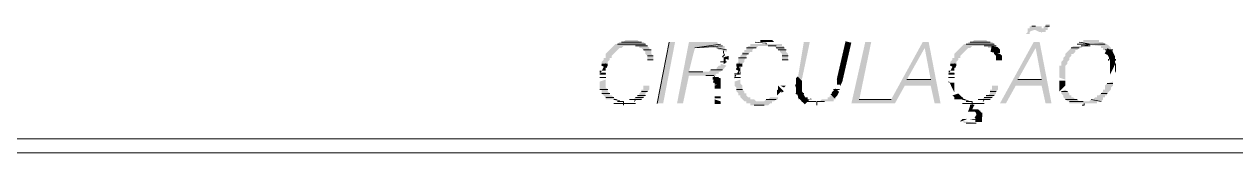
# Model space of a CAD drawing. Header units: millimetres. Extents: x 182 to 575, y -105 to 95.
# Drawn here: x 293.483 to 296.394, y 69.706 to 70.016 of the extents above; entities that cross this region are included whole.
import ezdxf

# ---------------------------------------------------------------- set-up
doc = ezdxf.new("R2010")
doc.units = ezdxf.units.MM
doc.header["$MEASUREMENT"] = 0
doc.layers.add('PDF_Geometry', color=7, linetype='Continuous')
doc.layers.add('PDF_Solid Fills', color=7, linetype='Continuous')

msp = doc.modelspace()

# ---------------------------------------------------------------- hatches: boundary and pattern name
at = {"layer": 'PDF_Solid Fills', "transparency": 33554559}
for points in [[(295.8945, 69.9967), (295.8897, 69.992), (295.8993, 69.992), (295.8993, 69.9967), (295.9016, 69.9991), (295.9088, 70.0015), (295.9135, 70.0015), (295.9231, 69.9967), (295.9373, 69.9967), (295.9373, 70.0015), (295.9421, 70.0015), (295.9421, 70.0062), (295.9469, 70.011), (295.9469, 70.0158), (295.9373, 70.0158), (295.9373, 70.011), (295.9326, 70.011), (295.9326, 70.0062), (295.9278, 70.0062), (295.9278, 70.011), (295.8993, 70.011), (295.8993, 70.0062), (295.8945, 70.0062)], [(294.8707, 69.9253), (294.8707, 69.9205), (294.885, 69.9205), (294.885, 69.9253), (294.8897, 69.9301), (294.8897, 69.9348), (294.8945, 69.9348), (294.8945, 69.9396), (294.8993, 69.9443), (294.904, 69.9491), (294.9088, 69.9539), (294.9135, 69.9586), (294.9183, 69.9586), (294.9231, 69.9634), (294.9612, 69.9634), (294.9612, 69.9586), (294.9659, 69.9586), (294.9707, 69.9539), (294.9754, 69.9491), (294.9754, 69.9443), (294.9802, 69.9396), (294.9802, 69.9301), (294.9945, 69.9301), (294.9945, 69.9396), (294.9897, 69.9443), (294.9897, 69.9539), (294.985, 69.9539), (294.985, 69.9586), (294.9802, 69.9634), (294.9754, 69.9681), (294.9707, 69.9729), (294.9612, 69.9729), (294.9564, 69.9777), (294.9278, 69.9777), (294.9231, 69.9729), (294.9135, 69.9729), (294.9088, 69.9681), (294.904, 69.9681), (294.8993, 69.9634), (294.8945, 69.9586), (294.8897, 69.9539), (294.885, 69.9491), (294.8802, 69.9443), (294.8802, 69.9348), (294.8754, 69.9348), (294.8754, 69.9301)], [(295.2516, 69.9777), (295.2516, 69.9729), (295.285, 69.9729), (295.2802, 69.9777)], [(295.7373, 69.9634), (295.7326, 69.9586), (295.7278, 69.9539), (295.7231, 69.9491), (295.7183, 69.9443), (295.7183, 69.9348), (295.7135, 69.9348), (295.7135, 69.9301), (295.7088, 69.9253), (295.7088, 69.9205), (295.7231, 69.9205), (295.7231, 69.9253), (295.7278, 69.9301), (295.7278, 69.9348), (295.7326, 69.9348), (295.7326, 69.9396), (295.7516, 69.9586), (295.7564, 69.9586), (295.7612, 69.9634), (295.7993, 69.9634), (295.7993, 69.9586), (295.804, 69.9586), (295.8231, 69.9539), (295.8231, 69.9586), (295.8183, 69.9634), (295.8135, 69.9681), (295.8088, 69.9729), (295.7993, 69.9729), (295.7945, 69.9777), (295.7659, 69.9777), (295.7612, 69.9729), (295.7516, 69.9729), (295.7516, 69.9681), (295.7421, 69.9681)], [(295.0326, 69.9729), (295.004, 69.8253), (295.0183, 69.8253), (295.0469, 69.9729)], [(295.1707, 69.9539), (295.1659, 69.9586), (295.1659, 69.9634), (295.1612, 69.9634), (295.1564, 69.9681), (295.1516, 69.9681), (295.1469, 69.9729), (295.0802, 69.9729), (295.0516, 69.8253), (295.0659, 69.8253), (295.0802, 69.892), (295.1469, 69.892), (295.1427, 69.8961), (295.1516, 69.8967), (295.1516, 69.9009), (295.1564, 69.9015), (295.1612, 69.9062), (295.1659, 69.911), (295.1707, 69.9158), (295.1564, 69.9205), (295.1564, 69.9158), (295.1516, 69.9158), (295.1469, 69.911), (295.1469, 69.9062), (295.1326, 69.9062), (295.1278, 69.9015), (295.0802, 69.9015), (295.0945, 69.9586), (295.1469, 69.9586), (295.1516, 69.9539), (295.1564, 69.9539), (295.1707, 69.9491)], [(295.2231, 69.9634), (295.2183, 69.9586), (295.2183, 69.9539), (295.2135, 69.9539), (295.2135, 69.9491), (295.2088, 69.9491), (295.2088, 69.9443), (295.204, 69.9396), (295.204, 69.9348), (295.1992, 69.9348), (295.1992, 69.9253), (295.1945, 69.9205), (295.2088, 69.9205), (295.2135, 69.9253), (295.2135, 69.9301), (295.2183, 69.9348), (295.2183, 69.9396), (295.2231, 69.9443), (295.2278, 69.9491), (295.2326, 69.9491), (295.2326, 69.9539), (295.2362, 69.9574), (295.2421, 69.9586), (295.2469, 69.9634), (295.285, 69.9634), (295.2897, 69.9586), (295.2945, 69.9539), (295.2993, 69.9539), (295.2993, 69.9491), (295.304, 69.9443), (295.304, 69.9301), (295.3183, 69.9301), (295.3183, 69.9443), (295.3135, 69.9491), (295.3135, 69.9539), (295.3088, 69.9586), (295.3088, 69.9634), (295.304, 69.9634), (295.304, 69.9681), (295.2278, 69.9681), (295.2278, 69.9634)], [(295.3421, 69.8872), (295.3516, 69.8824), (295.3707, 69.9729), (295.3564, 69.9729)], [(295.8135, 69.9491), (295.8135, 69.9443), (295.8183, 69.9396), (295.8183, 69.9301), (295.8326, 69.9301), (295.8326, 69.9396), (295.8278, 69.9443)], [(296.0135, 69.9539), (296.0183, 69.9586), (296.0231, 69.9586), (296.0278, 69.9634), (296.004, 69.9634), (295.9992, 69.9586), (295.9945, 69.9539), (295.9897, 69.9491), (295.985, 69.9443), (295.985, 69.9396), (295.9802, 69.9348), (295.9802, 69.9301), (295.9754, 69.9253), (295.9754, 69.9158), (295.9707, 69.9158), (295.9707, 69.8872), (295.985, 69.8824), (295.985, 69.9158), (295.9897, 69.9205), (295.9897, 69.9253), (295.9945, 69.9301), (295.9945, 69.9348), (295.9992, 69.9396), (295.9992, 69.9443), (296.004, 69.9443), (296.0088, 69.9491), (296.0088, 69.9539)], [(295.1754, 69.9301), (295.1754, 69.9396), (295.1612, 69.9348)], [(295.1516, 69.8872), (295.1373, 69.8872), (295.1373, 69.8824), (295.1564, 69.8824)], [(294.8802, 69.8396), (294.8802, 69.8348), (294.904, 69.8348), (294.8993, 69.8396), (294.8945, 69.8443), (294.8897, 69.8443), (294.8897, 69.8491), (294.885, 69.8539), (294.885, 69.8586), (294.8802, 69.8634), (294.8802, 69.8824), (294.8659, 69.8777), (294.8659, 69.8586), (294.8707, 69.8586), (294.8707, 69.8491)], [(294.9516, 69.8396), (294.9469, 69.8348), (294.9659, 69.8348), (294.9707, 69.8396), (294.9754, 69.8443), (294.9754, 69.8491), (294.985, 69.8586), (294.985, 69.8682), (294.9707, 69.8682), (294.9707, 69.8586), (294.9659, 69.8586), (294.9659, 69.8539), (294.9612, 69.8491), (294.9612, 69.8443), (294.9564, 69.8443), (294.9564, 69.8396)], [(295.1421, 69.8682), (295.1421, 69.8634), (295.1564, 69.8634), (295.1564, 69.8729)], [(295.2183, 69.8301), (295.2183, 69.8253), (295.2278, 69.8253), (295.2278, 69.8205), (295.2707, 69.8205), (295.2754, 69.8253), (295.2802, 69.8253), (295.2802, 69.8301), (295.285, 69.8301), (295.2897, 69.8348), (295.2945, 69.8348), (295.2945, 69.8396), (295.2754, 69.8396), (295.2707, 69.8348), (295.2659, 69.8348), (295.2612, 69.8301), (295.2421, 69.8301), (295.2373, 69.8348), (295.2278, 69.8348), (295.2278, 69.8396), (295.2231, 69.8396), (295.2183, 69.8443), (295.2183, 69.8491), (295.2135, 69.8491), (295.2135, 69.8539), (295.2088, 69.8586), (295.2088, 69.8682), (295.204, 69.8729), (295.204, 69.8824), (295.1897, 69.8777), (295.1897, 69.8682), (295.1945, 69.8634), (295.1945, 69.8539), (295.1992, 69.8491), (295.1992, 69.8443), (295.204, 69.8443), (295.204, 69.8396), (295.2088, 69.8348), (295.2135, 69.8301)], [(295.7897, 69.8396), (295.785, 69.8348), (295.804, 69.8348), (295.8088, 69.8396), (295.8135, 69.8443), (295.8183, 69.8491), (295.8183, 69.8539), (295.8231, 69.8586), (295.8231, 69.8682), (295.8088, 69.8682), (295.8088, 69.8586), (295.804, 69.8586), (295.804, 69.8491), (295.7993, 69.8443), (295.7945, 69.8443), (295.7945, 69.8396)], [(296.0469, 69.8348), (296.0421, 69.8301), (296.0183, 69.8301), (296.0135, 69.8348), (296.0088, 69.8348), (296.004, 69.8396), (295.9992, 69.8396), (295.9992, 69.8443), (295.9945, 69.8443), (295.9945, 69.8491), (295.9897, 69.8539), (295.985, 69.8586), (295.9754, 69.8539), (295.9754, 69.8491), (295.9802, 69.8443), (295.9802, 69.8396), (295.985, 69.8348), (295.9897, 69.8301), (295.9945, 69.8301), (295.9945, 69.8253), (296.0612, 69.8253), (296.0612, 69.8301), (296.0707, 69.8301), (296.0754, 69.8348), (296.0754, 69.8396), (296.0802, 69.8396), (296.0802, 69.8443), (296.085, 69.8443), (296.085, 69.8491), (296.0897, 69.8539), (296.0945, 69.8586), (296.0945, 69.8634), (296.0992, 69.8682), (296.0992, 69.8777), (296.085, 69.8729), (296.0802, 69.8682), (296.0802, 69.8586), (296.0754, 69.8586), (296.0754, 69.8539), (296.0707, 69.8491), (296.0659, 69.8443), (296.0612, 69.8443), (296.0612, 69.8396), (296.0564, 69.8396), (296.0516, 69.8348)], [(295.1421, 69.8253), (295.1564, 69.8253), (295.1564, 69.8301), (295.1421, 69.8348)], [(295.3659, 69.8348), (295.3659, 69.8396), (295.3421, 69.8396), (295.3469, 69.8348)], [(295.3945, 69.8301), (295.4278, 69.8301), (295.4278, 69.8348), (295.4326, 69.8348), (295.4326, 69.8396), (295.4183, 69.8443), (295.4183, 69.8396), (295.4135, 69.8396), (295.4135, 69.8348), (295.3993, 69.8348)], [(295.7183, 69.8396), (295.7183, 69.8348), (295.7421, 69.8348), (295.7373, 69.8396), (295.7326, 69.8443), (295.7278, 69.8491), (295.7135, 69.8443)], [(295.7671, 69.8051), (295.7707, 69.8015), (295.7707, 69.7967), (295.785, 69.792), (295.785, 69.8015), (295.7754, 69.811), (295.7612, 69.811), (295.7659, 69.8205), (295.7564, 69.8205), (295.7516, 69.8062), (295.7612, 69.8062)], [(295.7469, 69.7872), (295.7373, 69.7872), (295.7326, 69.7824)], [(295.7373, 69.7824), (295.7326, 69.7824), (295.7379, 69.7818), (295.7421, 69.7777), (295.7754, 69.7777)], [(295.7564, 69.7872), (295.7802, 69.7824), (295.7659, 69.7872)]]:
    msp.add_hatch(color=256, dxfattribs=at).paths.add_polyline_path(points)
h = msp.add_hatch(color=256, dxfattribs=at)
h.paths.add_polyline_path([(296.0992, 69.9539), (296.0945, 69.9539), (296.0945, 69.9586), (296.0897, 69.9634), (296.085, 69.9681), (296.0469, 69.9634), (296.0707, 69.9634), (296.0707, 69.9586), (296.0754, 69.9586), (296.0754, 69.9539), (296.0802, 69.9539), (296.0992, 69.9491)])
h.paths.add_polyline_path([(296.0754, 69.9729), (296.0659, 69.9729), (296.0659, 69.9777), (296.0278, 69.9777), (296.0278, 69.9729), (296.0183, 69.9729), (296.0802, 69.9681)])
h = msp.add_hatch(color=256, dxfattribs=at)
h.paths.add_polyline_path([(295.6469, 69.9586), (295.6612, 69.8824), (295.604, 69.8824)])
h.paths.add_polyline_path([(295.685, 69.8253), (295.6564, 69.9729), (295.6421, 69.9729), (295.5659, 69.834), (295.5659, 69.8348), (295.4897, 69.8348), (295.5183, 69.9729), (295.504, 69.9729), (295.4707, 69.8253), (295.5754, 69.8253), (295.5992, 69.8682), (295.6612, 69.8682), (295.6707, 69.8253)], flags=0)
h = msp.add_hatch(color=256, dxfattribs=at)
h.paths.add_polyline_path([(295.9135, 69.9586), (295.9278, 69.8824), (295.8707, 69.8824)])
h.paths.add_polyline_path([(295.9516, 69.8253), (295.9231, 69.9729), (295.9088, 69.9729), (295.8278, 69.8253), (295.8421, 69.8253), (295.8659, 69.8682), (295.9278, 69.8682), (295.9373, 69.8253)], flags=0)

# ---------------------------------------------------------------- linework, layer by layer
at = {"layer": 'PDF_Geometry', "lineweight": 20}
for points in [[(295.9135, 70.011), (295.904, 70.011), (295.9135, 70.011)], [(295.904, 70.011), (295.9135, 70.011), (295.904, 70.011)], [(295.9373, 70.011), (295.9469, 70.011), (295.9373, 70.011)], [(294.9088, 69.9681), (294.9754, 69.9681), (294.9088, 69.9681)], [(294.9754, 69.9681), (294.9088, 69.9681), (294.9754, 69.9681)], [(294.9183, 69.9729), (294.9659, 69.9729), (294.9183, 69.9729)], [(294.9612, 69.9729), (294.9231, 69.9729), (294.9612, 69.9729)], [(294.9802, 69.9634), (294.9516, 69.9634), (294.9802, 69.9634)], [(294.9707, 69.9539), (294.985, 69.9539), (294.9707, 69.9539)], [(294.9707, 69.9539), (294.9897, 69.9539), (294.9707, 69.9539)], [(295.004, 69.8253), (295.0326, 69.9729), (295.004, 69.8253)], [(295.1635, 69.9515), (295.1635, 69.9467), (295.1659, 69.942), (295.1612, 69.9372)], [(295.2231, 69.9443), (295.2088, 69.9443), (295.2231, 69.9443)], [(295.2421, 69.9586), (295.2183, 69.9586), (295.2421, 69.9586)], [(295.2397, 69.9729), (295.2659, 69.9705), (295.2659, 69.9681), (295.2659, 69.9681)], [(295.2778, 69.9634), (295.2897, 69.9634), (295.2707, 69.9634)], [(295.2897, 69.9586), (295.3088, 69.9586), (295.2897, 69.9586)], [(295.2945, 69.9539), (295.3135, 69.9539), (295.2945, 69.9539)], [(295.3135, 69.9539), (295.2945, 69.9539), (295.3135, 69.9539)], [(295.8135, 69.9681), (295.7469, 69.9681), (295.8135, 69.9681)], [(295.7564, 69.9729), (295.804, 69.9729), (295.7564, 69.9729)], [(295.7993, 69.9729), (295.7612, 69.9729), (295.7993, 69.9729)], [(295.8183, 69.9634), (295.7897, 69.9634), (295.8183, 69.9634)], [(295.8088, 69.9539), (295.8231, 69.9539), (295.8088, 69.9539)], [(295.9992, 69.9586), (296.0183, 69.9586), (295.9992, 69.9586)], [(296.0183, 69.9586), (295.9992, 69.9586), (296.0183, 69.9586)], [(296.0802, 69.9681), (296.0135, 69.9681), (296.0802, 69.9681)], [(296.0278, 69.9634), (296.0469, 69.9681), (296.0469, 69.9681), (296.0183, 69.9729)], [(296.035, 69.9634), (296.0231, 69.9634), (296.0445, 69.9634)], [(296.0802, 69.9539), (296.0992, 69.9539), (296.0802, 69.9539)], [(294.9802, 69.9396), (294.9945, 69.9396), (294.9802, 69.9396)], [(294.9945, 69.9301), (294.9802, 69.9301), (294.9945, 69.9301)], [(295.1564, 69.9253), (295.1707, 69.9253), (295.1564, 69.9253)], [(295.2183, 69.9348), (295.1992, 69.9348), (295.2183, 69.9348)], [(295.304, 69.9396), (295.3183, 69.9396), (295.304, 69.9396)], [(295.3183, 69.9301), (295.304, 69.9301), (295.3183, 69.9301)], [(295.8183, 69.9396), (295.8326, 69.9396), (295.8183, 69.9396)], [(295.8326, 69.9301), (295.8183, 69.9301), (295.8326, 69.9301)], [(294.8659, 69.8967), (294.8802, 69.8967), (294.8659, 69.8967)], [(294.8802, 69.8872), (294.8659, 69.8872), (294.8802, 69.8872)], [(295.0802, 69.9015), (295.1135, 69.9015), (295.0802, 69.9015)], [(295.1421, 69.8872), (295.1397, 69.892), (295.1207, 69.892)], [(295.1326, 69.9062), (295.1612, 69.9062), (295.1326, 69.9062)], [(295.1516, 69.8872), (295.1373, 69.8872), (295.1516, 69.8872)], [(295.1897, 69.8967), (295.204, 69.8967), (295.1897, 69.8967)], [(295.204, 69.8872), (295.1897, 69.8872), (295.204, 69.8872)], [(295.704, 69.8967), (295.7183, 69.8967), (295.704, 69.8967)], [(295.7183, 69.8872), (295.704, 69.8872), (295.7183, 69.8872)], [(294.885, 69.8586), (294.8659, 69.8586), (294.885, 69.8586)], [(295.1564, 69.8634), (295.1421, 69.8634), (295.1564, 69.8634)], [(295.2088, 69.8586), (295.1945, 69.8586), (295.2088, 69.8586)], [(295.1945, 69.8586), (295.2088, 69.8586), (295.1945, 69.8586)], [(295.4278, 69.8586), (295.4421, 69.8586), (295.4278, 69.8586)], [(295.604, 69.8824), (295.6612, 69.8824), (295.604, 69.8824)], [(295.8707, 69.8824), (295.9278, 69.8824), (295.8707, 69.8824)], [(296.0992, 69.8729), (296.085, 69.8729), (296.0992, 69.8729)], [(296.085, 69.8729), (296.0992, 69.8729), (296.085, 69.8729)], [(294.8897, 69.8491), (294.8707, 69.8491), (294.8897, 69.8491)], [(294.8993, 69.8396), (294.8802, 69.8396), (294.8993, 69.8396)], [(294.9135, 69.8324), (294.8993, 69.8348), (294.9064, 69.8348)], [(294.9088, 69.8301), (294.9231, 69.8301), (294.9231, 69.8253), (294.9231, 69.8229), (294.9231, 69.8205), (294.9231, 69.8205), (294.9231, 69.8205), (294.9231, 69.8205)], [(294.9659, 69.8348), (294.9373, 69.8348), (294.9659, 69.8348)], [(294.9564, 69.8348), (294.9516, 69.8348), (294.9493, 69.8301)], [(294.9516, 69.8396), (294.9707, 69.8396), (294.9516, 69.8396)], [(294.9754, 69.8443), (294.9564, 69.8443), (294.9754, 69.8443)], [(294.9802, 69.8539), (294.9659, 69.8539), (294.9802, 69.8539)], [(295.1421, 69.8396), (295.1564, 69.8396), (295.1421, 69.8396)], [(295.2659, 69.8348), (295.2897, 69.8348), (295.2659, 69.8348)], [(295.2897, 69.8348), (295.2659, 69.8348), (295.2897, 69.8348)], [(295.3373, 69.8491), (295.3564, 69.8491), (295.3373, 69.8491)], [(295.4064, 69.8301), (295.3873, 69.8301), (295.3873, 69.8253), (295.3873, 69.8253), (295.3873, 69.8205), (295.3873, 69.8205), (295.3873, 69.8205), (295.3873, 69.8205), (295.3873, 69.8205)], [(295.5659, 69.8348), (295.4897, 69.8348), (295.5659, 69.8348)], [(295.7373, 69.8396), (295.7183, 69.8396), (295.7373, 69.8396)], [(295.7516, 69.8324), (295.7373, 69.8348), (295.7445, 69.8348)], [(295.7469, 69.8301), (295.7612, 69.8301), (295.7612, 69.8253), (295.7612, 69.8229), (295.7612, 69.8205), (295.7612, 69.8205), (295.7612, 69.8205), (295.7612, 69.8205)], [(295.804, 69.8348), (295.7754, 69.8348), (295.804, 69.8348)], [(295.7945, 69.8348), (295.7897, 69.8348), (295.7873, 69.8301)], [(295.7897, 69.8396), (295.8088, 69.8396), (295.7897, 69.8396)], [(295.8135, 69.8443), (295.7945, 69.8443), (295.8135, 69.8443)], [(295.8183, 69.8539), (295.804, 69.8539), (295.8183, 69.8539)], [(295.9897, 69.8539), (295.9754, 69.8539), (295.9897, 69.8539)], [(295.9754, 69.8539), (295.9897, 69.8539), (295.9754, 69.8539)], [(296.0135, 69.8348), (295.985, 69.8348), (296.0135, 69.8348)], [(296.0707, 69.8491), (296.085, 69.8491), (296.0707, 69.8491)], [(294.9516, 69.8253), (294.8993, 69.8253), (294.9516, 69.8253)], [(294.8993, 69.8253), (294.9516, 69.8253), (294.8993, 69.8253)], [(295.1564, 69.8253), (295.1421, 69.8253), (295.1564, 69.8253)], [(295.1421, 69.8253), (295.1564, 69.8253), (295.1421, 69.8253)], [(295.2612, 69.8205), (295.2373, 69.8205), (295.2612, 69.8205)], [(295.7897, 69.8253), (295.7373, 69.8253), (295.7897, 69.8253)], [(295.7373, 69.8253), (295.7897, 69.8253), (295.7373, 69.8253)], [(295.7564, 69.8205), (295.7659, 69.8205), (295.7564, 69.8205)], [(295.7564, 69.8062), (295.7802, 69.8062), (295.7564, 69.8062)], [(295.7612, 69.811), (295.7612, 69.811), (295.7612, 69.811)], [(295.7707, 69.8015), (295.785, 69.8015), (295.7707, 69.8015)], [(296.0302, 69.8253), (296.0302, 69.8253), (296.0302, 69.8205), (296.0254, 69.8205), (296.0254, 69.8205), (296.0254, 69.8205), (296.0254, 69.8205)], [(295.7469, 69.7777), (295.7707, 69.7777), (295.7469, 69.7777)]]:
    msp.add_lwpolyline(points, dxfattribs=at)
for points in [[(295.4635, 69.9729, 0.0143, 0.0143, 0), (295.4421, 69.8801, 0.0143, 0.0143, 0), (295.4397, 69.8753, 0.00674, 0.00674, 0), (295.4397, 69.8705, 0, 0, 0), (295.4397, 69.8658, 0, 0, 0), (295.435, 69.861, 0, 0, 0), (295.435, 69.8562, 0, 0, 0)], [(296.0826, 69.9515, 0.0143, 0.0143, 0), (296.0921, 69.9467, 0.0143, 0.0143, 0), (296.0945, 69.942, 0.0143, 0.0143, 0), (296.0969, 69.9372, 0.0143, 0.0143, 0), (296.0969, 69.9324, 0.019, 0.019, 0), (296.0969, 69.9277, 0.0143, 0.0143, 0), (296.0969, 69.9229, 0.0143, 0.0143, 0), (296.0969, 69.9181, 0, 0, 0), (296.0992, 69.9134, 0.0143, 0.0143, 0), (296.0992, 69.9086, 0, 0, 0), (296.0969, 69.9039, 0, 0, 0), (296.0969, 69.8991, 0, 0, 0), (296.0969, 69.8943, 0, 0, 0), (296.0969, 69.8896, 0, 0, 0), (296.0969, 69.8848, 0, 0, 0), (296.0945, 69.8801, 0, 0, 0), (296.085, 69.8753, 0, 0, 0)], [(294.8778, 69.9205, 0.0143, 0.0143, 0), (294.8778, 69.9181, 0.0143, 0.0143, 0), (294.8754, 69.9134, 0, 0, 0), (294.8731, 69.9086, 0.0143, 0.0143, 0), (294.8731, 69.9039, 0, 0, 0), (294.8731, 69.8991, 0.0143, 0.0143, 0), (294.8731, 69.8943, 0, 0, 0), (294.8731, 69.8896, 0, 0, 0), (294.8731, 69.8848, 0, 0, 0), (294.8731, 69.8801, 0, 0, 0)], [(295.1683, 69.9324, 0, 0, 0), (295.1683, 69.9301, 0.0143, 0.0143, 0), (295.1635, 69.9277, 0, 0, 0), (295.1635, 69.9229, 0, 0, 0), (295.1635, 69.9181, 0, 0, 0)], [(295.2016, 69.9205, 0.0143, 0.0143, 0), (295.2016, 69.9181, 0.0143, 0.0143, 0), (295.2016, 69.9134, 0, 0, 0), (295.2016, 69.9086, 0.0143, 0.0143, 0), (295.1992, 69.9039, 0, 0, 0), (295.1969, 69.8991, 0.0143, 0.0143, 0), (295.1969, 69.8943, 0, 0, 0), (295.1969, 69.8896, 0, 0, 0), (295.1969, 69.8848, 0, 0, 0), (295.1969, 69.8801, 0, 0, 0)], [(295.7159, 69.9205, 0.0143, 0.0143, 0), (295.7159, 69.9181, 0.0143, 0.0143, 0), (295.7135, 69.9134, 0, 0, 0), (295.7112, 69.9086, 0.0143, 0.0143, 0), (295.7112, 69.9039, 0, 0, 0), (295.7112, 69.8991, 0.0143, 0.0143, 0), (295.7112, 69.8943, 0, 0, 0), (295.7112, 69.8896, 0, 0, 0), (295.7112, 69.8848, 0, 0, 0), (295.7112, 69.8801, 0, 0, 0), (295.7112, 69.8753, 0.0143, 0.0143, 0), (295.7112, 69.8705, 0.0143, 0.0143, 0), (295.7112, 69.8658, 0, 0, 0), (295.7135, 69.861, 0, 0, 0), (295.7159, 69.8562, 0, 0, 0), (295.7183, 69.8515, 0, 0, 0), (295.7112, 69.8467, 0, 0, 0)], [(295.3469, 69.8848, 0.0143, 0.0143, 0), (295.3445, 69.8824, 0.0143, 0.0143, 0), (295.3445, 69.8777, 0.0143, 0.0143, 0), (295.3445, 69.8729, 0.0143, 0.0143, 0), (295.3445, 69.8705, 0.0143, 0.0143, 0), (295.3445, 69.8658, 0.0143, 0.0143, 0), (295.3373, 69.8634, 0, 0, 0)], [(295.9778, 69.8848, 0, 0, 0), (295.9778, 69.8801, 0.0143, 0.0143, 0), (295.9778, 69.8753, 0.0143, 0.0143, 0), (295.9778, 69.8705, 0.0143, 0.0143, 0), (295.9778, 69.8658, 0.0143, 0.0143, 0), (295.9778, 69.861, 0, 0, 0), (295.9731, 69.8562, 0, 0, 0)], [(295.1493, 69.8634, 0.0143, 0.0143, 0), (295.1493, 69.861, 0, 0, 0), (295.1493, 69.842, 0.0143, 0.0143, 0), (295.1493, 69.8372, 0, 0, 0), (295.1493, 69.8324, 0, 0, 0)], [(295.2969, 69.8658, 0, 0, 0), (295.3016, 69.861, 0.0143, 0.0143, 0), (295.3016, 69.8562, 0.0101, 0.0101, 0), (295.2969, 69.8539, 0.0101, 0.0101, 0), (295.2969, 69.8491, 0, 0, 0), (295.2921, 69.8443, 0, 0, 0), (295.2873, 69.8396, 0, 0, 0)], [(295.3659, 69.8301, 0.0202, 0.0202, 0), (295.3612, 69.8348, 0, 0, 0), (295.3683, 69.8348, 0, 0, 0)]]:
    msp.add_lwpolyline(points, format="xyseb", dxfattribs=at)
for points in [[(295.9278, 69.9967), (295.9278, 69.9967), (295.9278, 69.9967)], [(295.1564, 69.9681), (295.0945, 69.9586), (295.1564, 69.9681)], [(295.1612, 69.9634), (295.0945, 69.9586), (295.1612, 69.9634)], [(295.1469, 69.9586), (295.1707, 69.9539), (295.1469, 69.9586)], [(295.385, 69.8301), (295.3516, 69.8301), (295.385, 69.8301)], [(296.0278, 69.8301), (295.9945, 69.8301), (296.0278, 69.8301)], [(296.0469, 69.8348), (296.0707, 69.8301), (296.0469, 69.8348)], [(295.7802, 69.8062), (295.7516, 69.8062), (295.7802, 69.8062)], [(295.7659, 69.8205), (295.7659, 69.8205), (295.7659, 69.8205)], [(295.7469, 69.7872), (295.7326, 69.7824), (295.7469, 69.7872)], [(295.7564, 69.7777), (295.7564, 69.7777)]]:
    msp.add_lwpolyline(points, close=True, dxfattribs=at)
for points, const_width in [([(295.8064, 69.9562), (295.8183, 69.9539), (295.8207, 69.9515), (295.8207, 69.9467)], 0.0143), ([(295.1397, 69.8824), (295.1493, 69.8801), (295.1493, 69.8753), (295.1493, 69.8705)], 0.0143), ([(295.3445, 69.8634), (295.3445, 69.861), (295.3445, 69.8562), (295.3445, 69.8515), (295.3469, 69.8491), (295.3493, 69.8443), (295.3421, 69.842)], 0.0143), ([(295.4278, 69.8562), (295.4326, 69.8515), (295.4302, 69.8467), (295.4254, 69.842)], 0.0135), ([(295.7683, 69.7872), (295.7778, 69.7872), (295.7778, 69.792), (295.7707, 69.7967)], 0.0143)]:
    msp.add_lwpolyline(points, dxfattribs=dict(at, const_width=const_width))
at = {"layer": 'PDF_Geometry', "lineweight": 13}
for points in [[(293.4326, 69.7396), (298.704, 69.7396)], [(280.2993, 69.7062), (299.304, 69.7062)]]:
    msp.add_lwpolyline(points, dxfattribs=at)
at = {"layer": 'PDF_Solid Fills', "transparency": 33554559}
for points in [[(295.3088, 69.8634), (295.2993, 69.8682), (295.3135, 69.8682)], [(294.9231, 69.8301), (294.9278, 69.8301), (294.8897, 69.8301)], [(294.9278, 69.8301), (294.8897, 69.8301), (294.8897, 69.8301)], [(294.9231, 69.8301), (294.8897, 69.8301), (294.9183, 69.8301)], [(294.8897, 69.8301), (294.9183, 69.8301), (294.9135, 69.8301)], [(294.9278, 69.8301), (294.9612, 69.8301), (294.9326, 69.8301)], [(294.9612, 69.8301), (294.9326, 69.8301), (294.9373, 69.8301)], [(295.7612, 69.8301), (295.7659, 69.8301), (295.7278, 69.8301)], [(295.7659, 69.8301), (295.7278, 69.8301), (295.7278, 69.8301)], [(295.7612, 69.8301), (295.7278, 69.8301), (295.7564, 69.8301)], [(295.7278, 69.8301), (295.7564, 69.8301), (295.7516, 69.8301)], [(295.7659, 69.8301), (295.7993, 69.8301), (295.7707, 69.8301)], [(295.7993, 69.8301), (295.7707, 69.8301), (295.7754, 69.8301)], [(294.9278, 69.8205), (294.9231, 69.8205), (294.9183, 69.8205)], [(294.9278, 69.8205), (294.9278, 69.8205), (294.9231, 69.8205)]]:
    msp.add_solid(points, dxfattribs=at)

doc.saveas('drawing.dxf')
